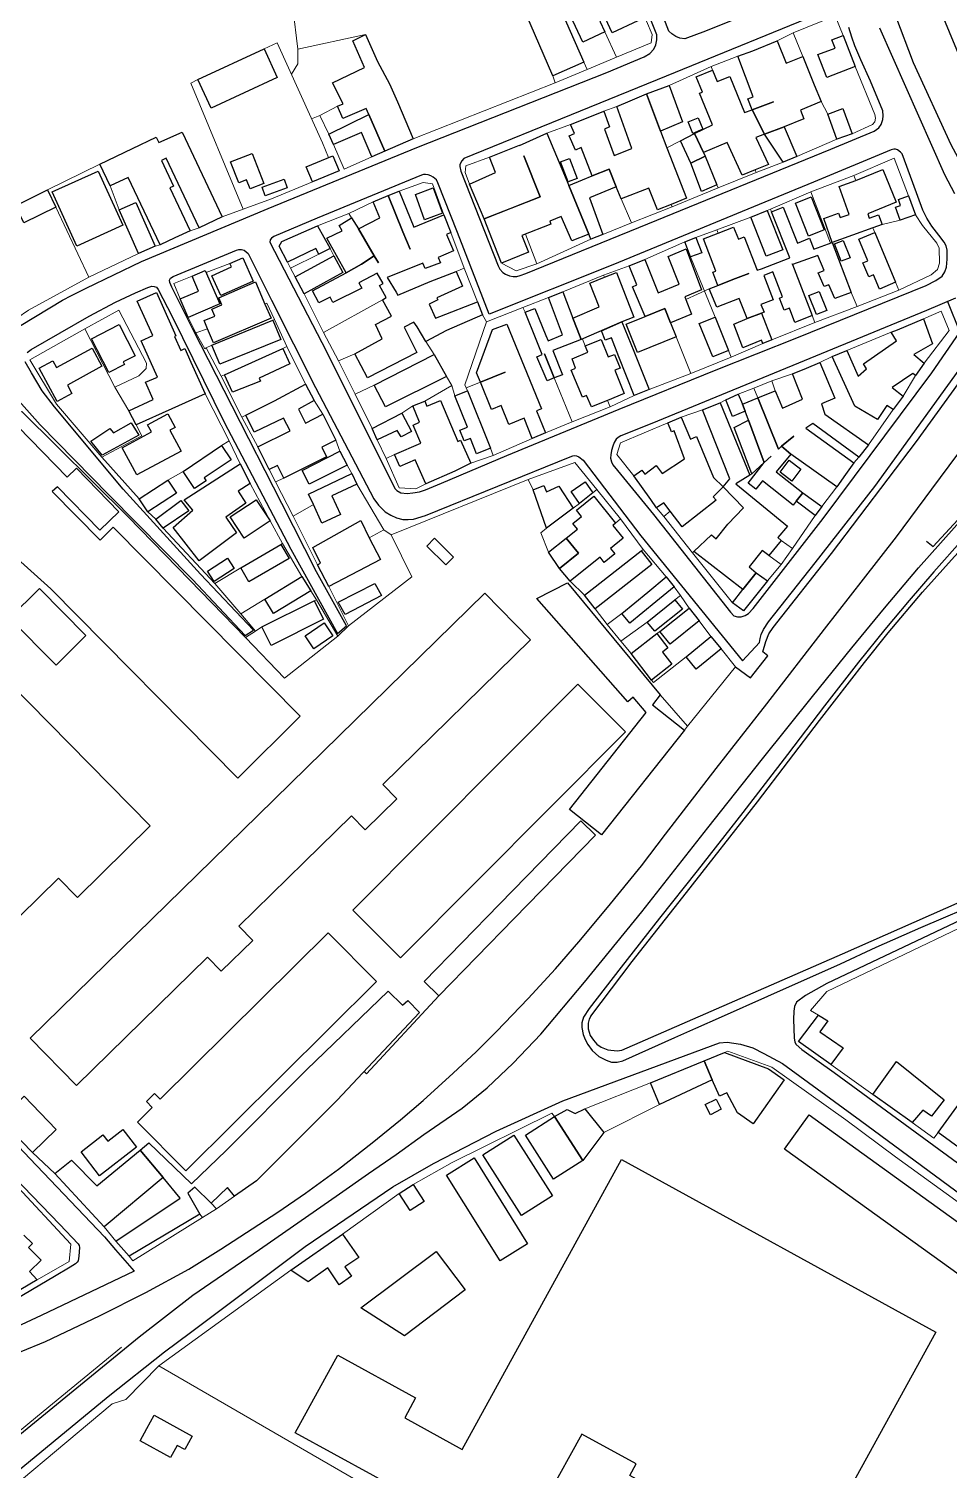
# Model space of a CAD drawing. Header units: metres. Extents: x -1319 to 2200, y -1209 to 1268.
# Drawn here: x 777.9 to 1026.6, y -522.8 to -133.4 of the extents above; entities that cross this region are included whole.
import ezdxf

# ---------------------------------------------------------------- set-up
doc = ezdxf.new("R2010")
doc.units = ezdxf.units.M
for name, color, linetype, lineweight, true_color in [('CALE_FERATA', 7, 'Continuous', 25, 0xa7b2b0), ('CLADIRI_CONTUR', 7, 'Continuous', 25, 0x4b5962), ('PARCELE_CONTUR', 7, 'Continuous', 13, 0xb58c63), ('PAVAJ', 7, 'Continuous', 25, 0xd1d6d2), ('STRAZI', 7, 'Continuous', 25, 0xc4cccb)]:
    doc.layers.add(name, color=color, linetype=linetype, lineweight=lineweight, true_color=true_color)

msp = doc.modelspace()

# ---------------------------------------------------------------- linework, layer by layer
at = {"layer": 'CALE_FERATA'}
msp.add_lwpolyline([(769.2, -493.5), (782.42, -488.04), (797.04, -481.12), (809.49, -474.85), (821.17, -468.52), (829.75, -463.09), (845.17, -453.17), (852.71, -448), (861.54, -441.52), (870.66, -434.38), (878.31, -428.15), (884.47, -422.95), (892.53, -415.62), (898.75, -409.84), (904.28, -404.31), (912.86, -395.37), (920.18, -387.35), (926.55, -380.06), (934.25, -370.79), (943.44, -359.55), (949.96, -351.01), (963.66, -333.25), (977.32, -315.81), (992.93, -295.63), (1003.4, -282.08), (1012.37, -270.65), (1021.86, -257.79), (1028.97, -248.34)], dxfattribs=at)
at = {"layer": 'CLADIRI_CONTUR'}
for points in [[(932.15, -131.36), (933.51, -134.26), (927.63, -137.01), (918.24, -116.92), (924.11, -114.17), (926.98, -120.24), (931.08, -118.33), (931.68, -119.61), (936.36, -117.43), (938.45, -121.92), (939.65, -121.36), (941.97, -126.33), (940.45, -127.04), (942.43, -131.29), (935.57, -134.49), (933.76, -130.61), (932.15, -131.36)], [(919.54, -146.08), (912.17, -129.24), (920.52, -125.59), (927.89, -142.43), (919.54, -146.08)], [(875.35, -148.24), (877.48, -153.18), (881.78, -163.14), (874.06, -166.48), (869.76, -156.52), (869.07, -154.92), (862.79, -157.64), (861.34, -154.28), (862.83, -153.66), (859.98, -147.97), (868.63, -143.86), (865.44, -136.7), (868.92, -134.91), (872.16, -142.2), (875.35, -148.24)], [(993.52, -146.57), (991.14, -140.38), (995.76, -138.6), (994.92, -136.4), (997.95, -135.24), (1001.17, -143.63), (993.52, -146.57)], [(845.04, -146.53), (827.17, -154.82), (823.59, -147.11), (841.46, -138.82), (845.04, -146.53)], [(973.37, -155.33), (979.12, -153.13), (973.37, -155.33), (972.2, -152.36), (973.59, -151.78), (969.51, -140.84), (973.55, -139.32), (980.15, -136.7), (982.53, -142.71), (987, -140.88), (990.07, -148.53), (991.97, -153.05), (986.38, -155.4), (987.34, -157.69), (981.98, -159.94), (976.7, -161.9), (973.37, -155.33)], [(963.94, -147.64), (967.36, -146.32), (971.3, -155.99), (973.37, -155.33), (976.7, -161.9), (974.39, -162.75), (977.73, -170.04), (974.14, -171.5), (970.62, -172.96), (966.56, -164.09), (960.17, -166.82), (957.77, -161.68), (962.63, -159.38), (959.13, -150.84), (959.96, -150.5), (958.26, -146.37), (962.66, -144.56), (963.94, -147.64)], [(951.46, -180.85), (947.76, -182.32), (945.45, -176.49), (937.96, -179.34), (936.59, -176.13), (934.75, -171.36), (934.75, -171.36), (930.16, -173.15), (927.14, -165.51), (925.63, -166.21), (923.95, -162.34), (925.32, -161.74), (924.3, -159.23), (929.46, -157.23), (933.31, -155.66), (934.85, -159.87), (933.44, -160.49), (936.06, -167.65), (940.86, -165.76), (936.83, -154.4), (940.38, -152.87), (944.81, -151.02), (948.59, -161.03), (950.29, -165.55), (955.61, -179.17), (951.46, -180.85)], [(954.52, -158.57), (948.59, -161.03), (944.81, -151.02), (950.91, -148.71), (954.52, -158.57)], [(997.88, -154.97), (1000.34, -161.75), (996.26, -163.22), (993.81, -156.45), (997.88, -154.97)], [(867.8, -161.43), (860.24, -164.7), (858.95, -161.92), (869.76, -156.52), (874.06, -166.48), (870.62, -167.96), (867.8, -161.43)], [(957.31, -161.67), (956.03, -158.55), (958.72, -157.44), (960, -160.56), (957.31, -161.67)], [(830.19, -184.22), (823.94, -187.18), (815.03, -168.39), (813.76, -168.99), (817.04, -175.91), (816.03, -176.39), (821.51, -187.96), (817.35, -189.93), (813.38, -191.81), (804.75, -173.59), (799.89, -175.88), (797.08, -169.94), (805.89, -165.76), (812.34, -162.71), (813.03, -164.12), (819.33, -161.31), (830.19, -184.22)], [(904.01, -172.22), (902.38, -168.13), (910.48, -164.88), (910.53, -164.98), (917.87, -161.61), (923.78, -175.74), (929.21, -188.93), (924.66, -190.72), (921.77, -184.15), (918.68, -185.39), (918.68, -185.39), (918.99, -186.18), (911.15, -189.27), (912.94, -193.8), (905.61, -196.7), (903.82, -192.17), (900.9, -184.77), (896.94, -175.4), (904.01, -172.22)], [(960.17, -166.82), (960.66, -167.83), (956.76, -169.68), (954.01, -163.71), (957.77, -161.68), (960.17, -166.82)], [(976.7, -161.9), (981.98, -159.94), (985.38, -167.95), (981.76, -169.41), (976.7, -161.9)], [(837.67, -176.66), (836.72, -174.25), (834.68, -175.05), (832.43, -169.37), (838.22, -167.08), (841.42, -175.17), (837.67, -176.66)], [(860.05, -167.74), (861.74, -171.81), (854.56, -174.79), (852.87, -170.71), (860.05, -167.74)], [(908.23, -181.88), (916.06, -178.78), (911.65, -167.77), (916.06, -178.78), (907.86, -182.02), (900.9, -184.77), (908.23, -181.88)], [(923.6, -174.8), (921.53, -169.39), (924.01, -168.45), (926.08, -173.85), (923.6, -174.8)], [(956.76, -169.68), (960.66, -167.83), (963.79, -175.54), (959.65, -177.33), (956.76, -169.68)], [(790.92, -192.15), (784.23, -177.49), (796.62, -171.83), (803.32, -186.48), (790.92, -192.15)], [(847.72, -176.36), (841.78, -178.5), (840.95, -176.2), (846.89, -174.06), (847.72, -176.36)], [(934.75, -171.36), (936.59, -176.13), (929.37, -179.07), (933.05, -188.95), (929.8, -190.24), (929.21, -188.93), (923.78, -175.74), (927.53, -174.19), (930.16, -173.15), (934.75, -171.36)], [(985.57, -191.3), (988.82, -190.01), (989.99, -192.98), (995.01, -191.12), (992.7, -184.66), (996.68, -183.24), (997.1, -184.43), (999.57, -183.54), (996.87, -175.99), (1001.37, -174.38), (1008.63, -171.46), (1012.25, -180.29), (1004.57, -183.38), (1005.01, -184.6), (1007.46, -183.64), (1008.46, -186.3), (1005.96, -187.21), (995.01, -191.12), (1000.1, -204.63), (995.71, -206.28), (994.1, -202.54), (992.83, -203.06), (991.22, -199.36), (992.8, -198.75), (991.09, -194.67), (984.28, -197.09), (984.2, -196.89), (984.28, -197.09), (989.59, -210.86), (984.89, -212.73), (983.4, -208.86), (981.99, -209.43), (980.73, -206.15), (981.59, -205.84), (978.95, -199.09), (976.51, -200.03), (979.02, -206.66), (975.69, -207.88), (976.57, -209.95), (975.86, -210.24), (971.96, -211.71), (969.83, -206.29), (963.77, -208.6), (961.75, -203.69), (964.05, -202.75), (968.88, -200.9), (972.49, -199.54), (972.49, -199.54), (968.88, -200.9), (964.05, -202.75), (962.69, -199.2), (963.53, -198.88), (960.2, -190.19), (964.19, -188.66), (968.3, -186.96), (969.67, -190.25), (971.17, -189.62), (974.75, -198.63), (975.84, -198.24), (983.51, -195.26), (983.51, -195.26), (978.6, -182.88), (981.74, -181.64), (985.57, -191.3)], [(785.2, -181.57), (776.57, -185.85), (774.28, -181.23), (782.91, -176.95), (785.2, -181.57)], [(884.38, -196.72), (874.77, -200.64), (877.15, -204.55), (877.65, -205.36), (886.32, -201.64), (893.4, -198.97), (895.09, -202.96), (888.19, -206.08), (888.43, -206.64), (886.08, -207.85), (887.77, -211.6), (888.97, -211.14), (899.16, -207.2), (900.48, -210.67), (890.73, -214.95), (885.16, -217.92), (882.86, -213.96), (881.98, -212.66), (879.36, -214.02), (882.79, -220.83), (869.38, -227.72), (865.98, -221.2), (873.37, -217.13), (871.54, -213.28), (875.9, -211.09), (873.45, -206.62), (874.47, -206.05), (872.64, -202.74), (873.62, -202.2), (872, -199.45), (867.11, -202.01), (867.92, -203.51), (860.04, -207.32), (859.35, -205.93), (856.27, -207.47), (854.58, -204.17), (863.63, -199.36), (867.77, -196.98), (871.25, -194.72), (872.35, -196.61), (871.25, -194.72), (867, -187.45), (872.72, -184.49), (870.99, -180.2), (874.99, -178.48), (877.95, -177.26), (881.94, -187.01), (890.01, -183.7), (891.95, -188.45), (890.77, -188.97), (892.68, -193.44), (888.5, -195.16), (889.16, -196.63), (884.99, -198.18), (884.38, -196.72)], [(878.98, -188.22), (880.92, -192.96), (878.98, -188.22), (874.99, -178.48), (878.98, -188.22)], [(887.17, -176.39), (889.67, -183.24), (884.85, -185), (882.35, -178.15), (887.17, -176.39)], [(992.82, -187.76), (988.56, -189.44), (985.05, -180.5), (989.31, -178.83), (992.82, -187.76)], [(1012.12, -181.62), (1013.44, -181.17), (1012.87, -179.5), (1015.62, -178.53), (1017.49, -183.69), (1013.3, -185.1), (1012.12, -181.62)], [(812.01, -192.12), (807.5, -194.09), (802.34, -182.29), (806.85, -180.32), (812.01, -192.12)], [(977.15, -194.86), (972.99, -184.28), (977.44, -182.53), (981.6, -193.1), (977.15, -194.86)], [(855.43, -192.76), (847.81, -196.5), (845.59, -192.14), (846.27, -190.9), (855.87, -186.65), (859.31, -192.76), (856.27, -194.3), (855.43, -192.76)], [(871.25, -194.72), (867.77, -196.98), (867.77, -196.98), (863.63, -199.36), (858.43, -189.98), (862.55, -187.97), (861.73, -186.54), (865.1, -184.49), (867, -187.45), (871.25, -194.72)], [(956.73, -195.05), (955.15, -190.95), (958.15, -189.8), (959.73, -193.9), (956.73, -195.05)], [(999.79, -195.26), (997.43, -196.19), (995.6, -191.55), (997.96, -190.62), (999.79, -195.26)], [(1007.72, -203.71), (1006.11, -199.85), (1004.84, -200.38), (1003.27, -196.63), (1004.63, -196.06), (1002.21, -190.26), (1006.48, -188.48), (1012.08, -201.88), (1007.72, -203.71)], [(942.18, -202.6), (940.11, -197.45), (944.32, -195.77), (947.97, -204.79), (947.97, -204.79), (953.64, -202.37), (953.64, -202.37), (950.68, -194.89), (955.5, -192.89), (959.67, -203.95), (955.13, -205.86), (955.44, -206.59), (956.93, -210.51), (951.29, -212.81), (949.76, -209.01), (949.76, -209.01), (944.47, -211.17), (941.02, -203.08), (942.18, -202.6)], [(832.26, -196.85), (835.77, -195.29), (838.57, -201.59), (835.06, -203.15), (829.78, -205.49), (827.39, -200.11), (832.66, -197.76), (832.26, -196.85)], [(860.28, -194.72), (862.77, -199.27), (852.33, -204.98), (849.84, -200.44), (860.28, -194.72)], [(821, -211.39), (818.83, -206.4), (823.74, -204.26), (822, -200.24), (825.59, -198.68), (829.51, -207.69), (821, -211.39)], [(826.22, -214.5), (825.25, -212.26), (828.13, -211.01), (827.32, -209.14), (830.06, -207.95), (829.25, -206.07), (839.12, -201.81), (841.71, -207.8), (843.35, -211.59), (827.85, -218.29), (826.22, -214.5)], [(941.36, -211.32), (938.13, -212.57), (927.19, -217.39), (926.06, -214.56), (924.92, -211.59), (932.04, -208.51), (929.49, -202.17), (933.45, -200.52), (936.67, -199.27), (941.36, -211.32)], [(812.38, -204.7), (816.56, -213.96), (817.64, -216.36), (817.26, -216.53), (818.96, -220.3), (820.03, -219.82), (821.68, -223.47), (825.54, -232.04), (816.52, -236.11), (806.88, -240.4), (804.97, -236.66), (811.55, -233.56), (809.41, -228.88), (812.65, -227.53), (808.23, -217.72), (811.38, -216.3), (807.21, -207.03), (812.38, -204.7)], [(917.62, -216.29), (917.62, -216.29), (918.19, -217.73), (922.15, -216.05), (918.31, -205.98), (922.21, -204.49), (924.92, -211.59), (926.06, -214.56), (927.19, -217.39), (919.54, -220.35), (922.14, -226.87), (919.9, -227.75), (917.96, -228.55), (915.14, -222.04), (916.62, -221.43), (914.99, -217.35), (912.02, -210.01), (914.65, -208.94), (917.62, -216.29)], [(991.47, -204.35), (993.56, -209.5), (990.78, -210.62), (988.69, -205.47), (991.47, -204.35)], [(949.76, -209.01), (951.29, -212.81), (952.82, -216.62), (942.35, -220.83), (939.29, -213.22), (944.47, -211.17), (949.76, -209.01)], [(968.39, -213.17), (971.96, -211.71), (975.86, -210.24), (978.71, -217.41), (976.28, -218.39), (975.9, -217.55), (970.85, -219.58), (968.39, -213.17)], [(806.64, -221.75), (803.39, -223.43), (803.76, -224.14), (799.57, -226.3), (794.84, -217.17), (802.28, -213.32), (806.64, -221.75)], [(845.96, -217.32), (829.48, -224.06), (827.35, -218.86), (843.83, -212.12), (845.96, -217.32)], [(903.17, -214.67), (907.05, -213.18), (916.41, -236.08), (915.09, -236.63), (917.51, -242.56), (913.92, -244.1), (911.71, -238.61), (907.58, -240.31), (905.49, -235.23), (902.94, -236.28), (899.91, -228.92), (898.85, -226.32), (903.17, -214.67)], [(938.13, -212.57), (941.35, -220.51), (941.35, -220.51), (945.51, -230.82), (941.43, -232.49), (937.35, -222.01), (935.33, -216.92), (933.68, -217.54), (932.66, -214.98), (938.13, -212.57)], [(959.07, -213.03), (963.36, -211.31), (966.98, -220.34), (962.69, -222.06), (959.07, -213.03)], [(1001.11, -235.35), (995.01, -221.93), (998.97, -220.35), (1001.97, -227.22), (1004.28, -225.28), (1003.42, -223.89), (1012.32, -217.74), (1010.93, -215.39), (1012.58, -214.77), (1019.66, -211.75), (1022.12, -218.49), (1017.04, -221.4), (1019.83, -223.78), (1017.48, -227.04), (1016.74, -226.55), (1011.2, -230.32), (1014.15, -232.64), (1011.48, -236.31), (1009.77, -235.23), (1007.21, -239), (1001.11, -235.35)], [(934.47, -222.07), (936.16, -221.38), (937.67, -225.09), (936.22, -225.68), (938.79, -231.97), (934.25, -233.82), (929.93, -235.56), (928.63, -232.45), (927.52, -232.89), (924.48, -225.6), (925.66, -225.1), (924.68, -222.6), (928.93, -220.77), (928.24, -219.1), (932.54, -217.35), (934.47, -222.07)], [(795.01, -219.67), (797.67, -224.54), (788.33, -229.65), (789.56, -231.91), (785.58, -234.09), (780.67, -225.12), (784.38, -223.08), (785.4, -224.94), (795.01, -219.67)], [(848.47, -223.93), (840.12, -227.82), (840.48, -228.64), (832.94, -231.55), (830.78, -226.9), (846.53, -219.76), (848.47, -223.93)], [(874.25, -235.55), (871.18, -229.73), (887.4, -221.42), (890.77, -227.35), (874.25, -235.55)], [(917.22, -221.23), (917.22, -221.23), (919.9, -227.75), (917.22, -221.23)], [(998.56, -253.81), (996.21, -257.15), (983.8, -248.32), (981.3, -246.2), (984.64, -243.48), (981.3, -246.2), (980.43, -247.01), (974.87, -233.13), (979.59, -231.19), (981.57, -235.91), (986.92, -233.46), (984.24, -226.61), (988.05, -225.07), (991.63, -223.56), (995.69, -233.2), (992.12, -234.7), (992.12, -234.7), (993.02, -237.49), (1004.75, -245.79), (1002.15, -249.13), (989.73, -240.04), (987.86, -241.32), (1000.79, -250.7), (998.56, -253.81)], [(838.83, -242.38), (836.56, -237.78), (844.33, -233.95), (852.68, -229.43), (855.04, -233.86), (850.74, -236.17), (852.7, -239.92), (857.33, -237.56), (860.84, -244.52), (857.04, -246.44), (858.35, -249.08), (853.3, -251.59), (846.8, -254.81), (845.11, -251.4), (842.88, -252.5), (839.81, -246.32), (848.54, -241.99), (846.75, -238.59), (838.83, -242.38)], [(906.58, -226.17), (906.58, -226.17), (899.91, -228.92), (906.58, -226.17)], [(897.21, -244.07), (895.53, -244.74), (894.38, -241.86), (896.46, -241.03), (893.05, -232.53), (896.4, -231.19), (902.62, -246.72), (898.87, -248.22), (897.21, -244.07)], [(971.46, -236.74), (968.05, -238.18), (966.26, -233.62), (969.56, -232.16), (970.78, -234.83), (971.46, -236.74)], [(976.62, -250.59), (978.46, -248.86), (976.62, -250.59), (972.38, -239.17), (971.46, -236.74), (970.78, -234.83), (974.87, -233.13), (980.43, -247.01), (980.43, -247.01), (981.3, -246.2), (983.8, -248.32), (979.82, -253.14), (979.82, -253.14), (987.06, -258.76), (985.28, -261.05), (984.45, -262.08), (976.11, -255.56), (974.37, -257.78), (972.28, -256.14), (976.62, -250.59)], [(809.99, -240.4), (815.43, -237.45), (817.41, -241.11), (815.99, -241.88), (819.03, -247.49), (807.1, -253.95), (803.12, -246.62), (811.03, -242.33), (809.99, -240.4)], [(881.29, -242.21), (878.5, -243.64), (877.4, -241.96), (872.02, -244.48), (870.66, -241.41), (878.69, -237.23), (881.29, -242.21)], [(885.48, -235.33), (889.18, -233.82), (893.85, -244.94), (894.56, -244.57), (897.3, -250.8), (892.98, -252.89), (885.2, -256.34), (882.34, -249.9), (878.14, -251.7), (876.74, -248.44), (883.83, -245.4), (881.76, -240.49), (883.45, -239.7), (881.65, -235.27), (884.89, -234.01), (885.48, -235.33)], [(957.57, -274.63), (962.33, -270.12), (963.63, -271.24), (966.8, -267.25), (971.01, -262.82), (965.48, -257.17), (967.31, -254.98), (959.96, -236.37), (964.68, -234.43), (972.71, -253.99), (968.97, -256.33), (982.92, -267.76), (980.27, -270.84), (981.19, -271.64), (977.83, -275.75), (976.05, -274.35), (972.5, -278.77), (974.43, -280.38), (970.87, -284.88), (957.57, -274.63)], [(851.24, -319.15), (834.38, -335.84), (783.85, -284.76), (775.77, -277.46), (767.23, -285.72), (762.32, -280.64), (757.39, -285.41), (726.07, -315.74), (712.37, -301.59), (743.69, -271.26), (775.01, -240.93), (788.23, -254.58), (790.76, -252.13), (802.22, -263.91), (797.09, -268.9), (785.62, -257.12), (784.25, -258.44), (797.16, -271.59), (800.71, -268.08), (851.24, -319.15)], [(800.79, -242.53), (805.54, -239.88), (807.59, -243.21), (797.77, -248.56), (794.66, -244.82), (799.82, -241.37), (800.79, -242.53)], [(951.21, -263.76), (949.48, -261.52), (947.54, -262.81), (946, -260.61), (941.4, -254.16), (943.52, -252.7), (944.33, -253.76), (947.41, -251.38), (949.04, -253.58), (955.09, -249.62), (952.27, -242.04), (951.57, -242.33), (950.55, -239.88), (954.17, -238.34), (956.7, -244.24), (958.31, -243.58), (962.93, -254.67), (965.48, -257.17), (962.78, -259.84), (963.62, -260.79), (954.47, -267.97), (951.21, -263.76)], [(968.48, -241.11), (972.38, -239.17), (976.62, -250.59), (973.24, -253.64), (968.48, -241.11)], [(832.56, -249.85), (825.31, -254.72), (825.84, -255.5), (822.68, -257.62), (819.59, -253.02), (829.99, -246.02), (832.56, -249.85)], [(853.66, -256.47), (851.75, -252.71), (861.96, -247.5), (863.88, -251.27), (853.66, -256.47)], [(822.24, -263.44), (819.88, -260.71), (834.97, -250.97), (837.75, -256.24), (834.46, -258.33), (836.51, -261.55), (831.16, -265.36), (834.02, -269.61), (823.94, -277.12), (816.95, -268.14), (822.24, -263.44)], [(986.52, -252.37), (984.03, -255.59), (980.9, -253.17), (983.39, -249.95), (986.52, -252.37)], [(815.49, -255.37), (817.79, -258.91), (810.06, -263.93), (807.76, -260.39), (815.49, -255.37)], [(859.82, -259.57), (859.82, -259.57), (862.11, -264.63), (857.11, -266.95), (854.83, -261.95), (853.49, -259.13), (865.18, -253.6), (866.51, -256.42), (859.82, -259.57)], [(917.74, -268.34), (914.15, -257.97), (917.04, -256.8), (917.81, -258.52), (921.15, -256.98), (924.99, -262.92), (917.74, -268.34)], [(928.22, -255.77), (930.33, -258.8), (926.66, -261.63), (924.44, -258.45), (928.22, -255.77)], [(819, -260.82), (821.16, -263.6), (814.24, -268.36), (812.26, -265.91), (819, -260.82)], [(843.16, -266.36), (836.12, -271.01), (832.35, -265.31), (839.38, -260.65), (843.16, -266.36)], [(926.13, -268.59), (924.87, -267.04), (927.22, -265.14), (925.86, -263.45), (930.55, -259.67), (936.46, -266.99), (935.74, -267.57), (938.54, -271.03), (935.1, -273.82), (936.26, -275.26), (933.4, -277.57), (932.25, -276.15), (929.22, -278.6), (924.15, -282.69), (921.33, -279.21), (926.4, -275.11), (923.11, -271.03), (926.13, -268.59)], [(992.18, -262.51), (990.41, -264.91), (985.28, -261.05), (987.06, -258.76), (992.18, -262.51)], [(872.93, -276.82), (858.94, -284.12), (855.87, -278.23), (856.74, -277.75), (854.63, -273.52), (867.6, -266.28), (869.85, -270.93), (869.85, -270.93), (872.93, -276.82)], [(890.6, -278.27), (885.43, -273.18), (887.53, -271.06), (892.69, -276.15), (890.6, -278.27)], [(918.31, -274.78), (923.11, -271.03), (926.4, -275.11), (921.33, -279.21), (918.31, -274.78)], [(833.35, -279.21), (828, -282.71), (826.2, -279.97), (831.55, -276.47), (833.35, -279.21)], [(848.21, -276.54), (837.38, -282.86), (835.15, -279.04), (845.98, -272.72), (848.21, -276.54)], [(946.28, -278.12), (930.9, -290.1), (928.02, -286.39), (943.4, -274.42), (946.28, -278.12)], [(970.87, -284.88), (974.43, -280.38), (977.5, -282.55), (970.98, -290.67), (968.05, -288.49), (970.87, -284.88)], [(844.06, -291.38), (841.69, -287.5), (851.72, -281.37), (854.09, -285.25), (844.06, -291.38)], [(863.35, -291.66), (861.52, -288.36), (871.37, -283.24), (873.24, -286.5), (863.35, -291.66)], [(941.21, -313.98), (939.75, -315.25), (915.15, -287.32), (923.44, -283.11), (948.51, -313.34), (946.4, -316.04), (955.07, -322.91), (932.66, -351.2), (923.99, -344.33), (944.72, -318.17), (941.21, -313.98)], [(938.16, -291.42), (945.19, -285.59), (950.1, -281.52), (952.27, -284.14), (947.36, -288.2), (940.32, -294.03), (938.16, -291.42)], [(785.27, -305.31), (772.71, -292.61), (780.79, -284.62), (793.35, -297.32), (785.27, -305.31)], [(913.47, -298.51), (873.56, -337.55), (877.36, -341.43), (868.79, -349.81), (865.11, -346.05), (852.3, -358.58), (834.64, -375.86), (838.42, -379.71), (829.89, -388.06), (826.18, -384.28), (790.77, -418.93), (778.28, -406.16), (839.88, -345.89), (901.16, -285.93), (913.47, -298.51)], [(857.51, -292.93), (843.37, -300.04), (840.86, -295.03), (855, -287.92), (857.51, -292.93)], [(954.5, -290.19), (947.03, -296.2), (945.01, -293.68), (952.48, -287.68), (954.5, -290.19)], [(956.3, -289.91), (959.07, -293.36), (951.22, -299.66), (948.45, -296.21), (956.3, -289.91)], [(810.72, -348.79), (791.06, -368.15), (785.9, -362.91), (775.5, -373.15), (768.1, -365.64), (772.81, -361), (730.75, -318.31), (756.1, -293.34), (810.72, -348.79)], [(854.89, -300.89), (852.54, -297.41), (857.71, -293.89), (860.07, -297.45), (854.89, -300.89)], [(950.6, -300.69), (949.11, -301.85), (951.65, -305.1), (946.18, -309.36), (940.62, -302.22), (947.57, -296.8), (950.6, -300.69)], [(958.26, -306.46), (955.49, -303.1), (962.19, -297.57), (964.97, -300.93), (958.26, -306.46)], [(926.23, -310.48), (939.15, -323.34), (878.36, -384.41), (865.44, -371.56), (926.23, -310.48)], [(905.08, -369.92), (927.05, -347.39), (931.03, -351.27), (909.06, -373.8), (888.69, -394.7), (884.71, -390.82), (905.08, -369.92)], [(811.9, -421.09), (813.43, -422.62), (858.76, -377.64), (871.82, -390.79), (820.29, -441.94), (807.23, -428.79), (811.2, -424.88), (809.7, -423.27), (811.9, -421.09)], [(801.44, -460.94), (818.81, -449.35), (814.17, -443.79), (808.03, -436.35), (810.31, -434.38), (821.83, -445.49), (831.21, -436.49), (852.98, -414.72), (875.04, -393.45), (878.91, -397.24), (880.35, -395.98), (883.43, -399.2), (861.18, -422.91), (839.41, -444.69), (833.48, -448.81), (831.59, -446.44), (827.18, -450.66), (822.76, -446.35), (820.87, -448), (824.14, -453.69), (804.99, -465.06), (801.44, -460.94)], [(991.67, -404.43), (997.95, -408.69), (994.58, -413.23), (985.85, -406.98), (991.32, -399.87), (993.76, -401.48), (991.67, -404.43)], [(1109.39, -459.16), (1095.47, -478.62), (1084.9, -470.89), (1074.6, -463.27), (1071.98, -466.87), (1023.61, -431.61), (1034.01, -417.35), (1029.59, -414.2), (1034.04, -408.42), (1047.81, -418.61), (1043.59, -424.29), (1057.07, -434.17), (1060.02, -430.12), (1073.33, -439.83), (1074.4, -438.37), (1078.31, -441.22), (1074.48, -446.47), (1082.55, -452.36), (1085.1, -448.92), (1085.1, -448.92), (1092.12, -439.83), (1101.93, -447.52), (1098.72, -451.81), (1109.39, -459.16)], [(960.37, -412.27), (962.52, -417.42), (948.28, -424.04), (945.84, -418.22), (960.37, -412.27)], [(977.77, -414.42), (982, -417.4), (973.61, -429.3), (969.38, -426.32), (966.54, -420.9), (964.56, -421.81), (962.52, -417.42), (960.37, -412.27), (965.91, -410.01), (977.77, -414.42)], [(1019.43, -425.53), (1016.62, -428.91), (1005.99, -421.36), (1012.35, -412.39), (1025.22, -422.77), (1021.79, -427.16), (1019.43, -425.53)], [(778.88, -437.01), (770.16, -428.01), (776.62, -421.75), (785.34, -430.76), (778.88, -437.01)], [(963.62, -422.56), (965.02, -425.34), (962.09, -426.81), (960.7, -424.04), (963.62, -422.56)], [(919.69, -444.23), (912.11, -432.35), (919.98, -427.32), (927.57, -439.2), (919.69, -444.23)], [(925.51, -426.51), (928.11, -425.25), (933.26, -431.57), (927.57, -439.2), (919.98, -427.32), (923.34, -425.41), (925.51, -426.51)], [(988.78, -426.87), (1035.91, -460.86), (1029.26, -470.08), (982.13, -436.09), (988.78, -426.87)], [(797.93, -432.25), (799.24, -433.94), (803.28, -430.8), (806.99, -435.59), (797.04, -443.31), (792.02, -436.84), (797.93, -432.25)], [(911.03, -454.04), (900.61, -437.6), (908.94, -432.32), (919.37, -448.75), (911.03, -454.04)], [(798.23, -457.05), (784.96, -442.65), (789.46, -439.1), (796.26, -445.99), (808.03, -436.35), (814.17, -443.79), (798.23, -457.05)], [(872.52, -529.04), (874.17, -526.05), (870.91, -524.26), (849.89, -512.71), (861.41, -491.76), (882.42, -503.3), (879.48, -508.67), (895.02, -517.21), (938.07, -438.88), (1022.95, -485.53), (989.04, -547.22), (973.65, -538.76), (972.04, -541.7), (940.26, -524.24), (941.97, -521.12), (927.33, -513.07), (918.08, -529.89), (991.57, -570.28), (981.36, -588.86), (872.52, -529.04)], [(912.67, -461.68), (905.24, -466.32), (890.77, -443.1), (898.2, -438.47), (912.67, -461.68)], [(880.96, -452.72), (877.99, -448.13), (881.73, -445.7), (884.71, -450.28), (880.96, -452.72)], [(867.08, -465.36), (863.33, -467.91), (865.1, -470.43), (861.72, -472.74), (858.73, -468.13), (853.36, -471.96), (848.69, -468.77), (862.66, -459.06), (867.08, -465.36)], [(895.81, -474.14), (879.4, -486.53), (867.66, -478.97), (887.93, -463.8), (895.81, -474.14)], [(822.08, -513.66), (820.06, -517.29), (817.99, -516.14), (816.15, -519.44), (807.95, -514.89), (809.78, -511.58), (811.8, -507.95), (822.08, -513.66)]]:
    msp.add_lwpolyline(points, close=True, dxfattribs=at)
msp.add_lwpolyline([(776.54, -459.31), (778.91, -461.6), (777.82, -462.66), (781.25, -466.08), (778.11, -469.15), (780.17, -471.4), (775.78, -474.03)], dxfattribs=at)
at = {"layer": 'PARCELE_CONTUR'}
for points in [[(850.59, -138.87), (849.25, -127.78), (853.87, -121.73), (855.05, -116.18), (846.81, -89.46), (872.44, -77.78), (880.17, -94.67), (882.19, -93.83), (888.15, -108.2), (900.42, -103.5), (912.17, -129.24)], [(925.93, -118.03), (937.14, -113.24), (946.3, -134.92), (946.09, -137.19), (936.68, -141.06)], [(987, -140.88), (984.45, -134.48), (995.76, -129.94), (997.95, -135.24)], [(868.92, -134.91), (850.59, -138.87), (850.59, -142.91), (848.88, -145.7)], [(933.51, -134.26), (936.68, -141.06), (928.8, -144.42)], [(980.15, -136.7), (984.45, -134.48)], [(841.46, -138.82), (845.05, -137.21), (857.23, -164.23), (858.91, -168.21)], [(920.17, -147.99), (928.8, -144.42), (927.89, -142.43)], [(950.91, -148.71), (962.27, -143.56)], [(962.66, -144.56), (962.27, -143.56), (969.51, -140.84)], [(1001.17, -143.63), (1006.53, -156.53), (1006.72, -157.56), (1006.46, -158.55), (1005.84, -159.28), (1000.34, -161.75)], [(823.59, -147.11), (821.69, -148.09), (835.85, -182.15), (843.49, -179.35), (854.56, -174.79)], [(881.78, -163.14), (920.17, -147.99), (919.54, -146.08)], [(861.34, -154.28), (856.52, -156.79), (858.95, -161.92)], [(933.31, -155.66), (936.83, -154.4)], [(991.97, -153.05), (993.81, -156.45)], [(856.52, -156.79), (854.31, -157.76)], [(917.87, -161.61), (924.3, -159.23)], [(985.38, -167.95), (996.26, -163.22)], [(860.24, -164.7), (863.11, -171.29), (870.62, -167.96)], [(950.29, -165.55), (954.01, -163.71)], [(782.91, -176.95), (797.08, -169.94)], [(896.94, -175.4), (895.81, -172.23), (895.95, -170.45), (902.38, -168.13)], [(974.48, -172.27), (981.76, -169.41)], [(1015.62, -178.53), (1011.73, -168.4), (1000.81, -173.07)], [(877.95, -177.26), (884.45, -174.92), (886.97, -175.32), (890.01, -183.7)], [(974.14, -171.5), (974.48, -172.27), (964.15, -176.42)], [(989.24, -177.5), (1000.81, -173.07), (1001.37, -174.38)], [(799.89, -175.88), (802.34, -182.29)], [(963.79, -175.54), (964.15, -176.42), (951.74, -181.51)], [(994.54, -191.3), (989.24, -177.5), (978.31, -182.15)], [(785.2, -181.57), (794.15, -200.55), (807.5, -194.09)], [(830.19, -184.22), (835.85, -182.15)], [(864.38, -183.29), (870.99, -180.2)], [(937.96, -179.34), (940.72, -185.83), (933.05, -188.95)], [(951.46, -180.85), (951.74, -181.51), (940.72, -185.83)], [(977.44, -182.53), (978.31, -182.15), (978.6, -182.88)], [(794.15, -200.55), (777.8, -209.42), (774.69, -211.56), (763.14, -218.07), (740.21, -183.29)], [(855.87, -186.65), (864.38, -183.29), (865.1, -184.49)], [(963.8, -187.68), (972.99, -184.28)], [(1008.46, -186.3), (1013.3, -185.1)], [(1012.08, -201.88), (1013.01, -204), (1021.73, -199.9), (1023.45, -198.4), (1023.93, -196.71), (1023.85, -192.68), (1023.23, -191.33), (1019.38, -186.53), (1017.49, -183.69)], [(821.51, -187.96), (823.94, -187.18)], [(891.95, -188.45), (895.58, -198.1)], [(905.61, -196.7), (909.57, -198.84), (915.18, -196.87), (912.11, -188.89)], [(929.8, -190.24), (915.18, -196.87)], [(958.15, -189.8), (963.8, -187.68), (964.19, -188.66)], [(1005.96, -187.21), (1006.48, -188.48)], [(812.01, -192.12), (813.38, -191.81)], [(847.81, -196.5), (848.59, -198.11), (856.27, -194.3)], [(859.31, -192.76), (860.28, -194.72)], [(944.32, -195.77), (955.15, -190.95)], [(832.26, -196.85), (825.85, -199.27)], [(848.59, -198.11), (849.84, -200.44)], [(893.4, -198.97), (895.58, -198.1), (899.16, -207.2)], [(933.45, -200.52), (933.23, -199.93), (940.11, -197.45)], [(956.73, -195.05), (963.36, -211.31)], [(822, -200.24), (817.08, -202.26), (818.83, -206.4)], [(922.21, -204.49), (933.23, -199.93)], [(873.45, -206.62), (857.51, -215.42), (852.33, -204.98)], [(911.42, -208.67), (918.31, -205.98)], [(955.44, -206.59), (961.75, -203.69)], [(1000.1, -204.63), (1001.73, -208.47), (1013.01, -204)], [(793.02, -214.48), (801.18, -230.23), (807.59, -227.19), (809.61, -225.17), (809.72, -223.71), (802.25, -209.42), (793.02, -214.48)], [(841.71, -207.8), (842.19, -207.57), (844.26, -211.92)], [(896.09, -230.4), (895.71, -229.62), (901.53, -212.55), (911.42, -208.67), (912.02, -210.01)], [(990.28, -212.74), (1001.73, -208.47)], [(1019.83, -223.78), (1026.58, -214.92), (1024.42, -209.69), (1019.66, -211.75)], [(821, -211.39), (823.07, -215.53), (826.22, -214.5)], [(847.6, -219.23), (844.26, -211.92), (843.83, -212.12)], [(900.48, -210.67), (901.53, -212.55)], [(989.59, -210.86), (990.28, -212.74), (978.71, -217.41)], [(806.88, -240.4), (808.44, -243.41), (797.67, -249.16), (785.36, -234.84), (778.22, -222.83), (793.02, -214.48)], [(823.07, -215.53), (825.47, -219.87), (825.87, -219.65)], [(857.51, -215.42), (861.61, -223.11), (865.98, -221.2)], [(885.16, -217.92), (887.4, -221.42)], [(928.24, -219.1), (927.53, -217.24)], [(952.82, -216.62), (956.8, -226.58), (945.51, -230.82)], [(998.97, -220.35), (1010.93, -215.39)], [(827.35, -218.86), (825.87, -219.65), (829.9, -227.27)], [(846.53, -219.76), (847.6, -219.23), (852.68, -229.43)], [(956.8, -226.58), (967.66, -222.14), (966.98, -220.34)], [(967.66, -222.14), (976.28, -218.39)], [(991.63, -223.56), (995.01, -221.93)], [(861.61, -223.11), (866.11, -232.16), (871.18, -229.73)], [(830.78, -226.9), (829.9, -227.27), (835.46, -238.33)], [(890.77, -227.35), (892.19, -229.78), (884.89, -234.01)], [(896.4, -231.19), (896.09, -230.4), (899.91, -228.92)], [(919.9, -227.75), (924.72, -239.62), (917.51, -242.56)], [(973.81, -230.51), (978.66, -228.49), (979.59, -231.19)], [(978.66, -228.49), (984.24, -226.61)], [(1017.48, -227.04), (1014.15, -232.64)], [(801.18, -230.23), (804.97, -236.66)], [(825.54, -232.04), (832.04, -244.75), (829.99, -246.02)], [(866.11, -232.16), (870.66, -241.41)], [(892.19, -229.78), (893.05, -232.53)], [(934.97, -235.55), (941.43, -232.49)], [(964.68, -234.43), (966.26, -233.62)], [(969.56, -232.16), (973.81, -230.51), (974.87, -233.13)], [(730.69, -262.82), (744.87, -251.6), (776, -236.81), (804.79, -265.27), (821.28, -282.3), (836.41, -297.86), (839.2, -296.13)], [(855.04, -233.86), (857.33, -237.56)], [(878.69, -237.23), (881.65, -235.27)], [(934.25, -233.82), (934.97, -235.55), (924.72, -239.62)], [(954.17, -238.34), (959.96, -236.37)], [(1011.48, -236.31), (1004.75, -245.79)], [(836.56, -237.78), (835.46, -238.33), (839.81, -246.32)], [(950.55, -239.88), (937.8, -245.27), (936.78, -248.42), (941.4, -254.16)], [(832.04, -244.75), (834.97, -250.97)], [(860.84, -244.52), (861.96, -247.5)], [(872.02, -244.48), (874.48, -249.52)], [(903.4, -248.68), (913.92, -244.1)], [(797.67, -249.16), (807.76, -260.39)], [(876.74, -248.44), (874.48, -249.52), (878, -257.43), (882.5, -257.69), (885.2, -256.34)], [(902.62, -246.72), (903.4, -248.68), (897.3, -250.8)], [(1002.15, -249.13), (1000.79, -250.7)], [(819.59, -253.02), (815.49, -255.37)], [(842.88, -252.5), (844.58, -255.79)], [(863.88, -251.27), (865.18, -253.6)], [(930.33, -258.8), (931.38, -257.88), (925.48, -250.55), (912.85, -255.2)], [(837.75, -256.24), (843.16, -266.36)], [(846.8, -254.81), (844.58, -255.79), (849.34, -265.13)], [(866.51, -256.42), (873.85, -268.81)], [(875.82, -270.16), (912.85, -255.2), (914.15, -257.97)], [(973.24, -253.64), (972.71, -253.99)], [(931.38, -257.88), (937.75, -265.79), (936.46, -266.99)], [(996.21, -257.15), (992.18, -262.51)], [(810.06, -263.93), (812.26, -265.91)], [(854.83, -261.95), (849.34, -265.13), (855.87, -278.23)], [(924.99, -262.92), (926.66, -261.63)], [(947.54, -262.81), (949.47, -265.21), (951.21, -263.76)], [(835.15, -279.04), (828.18, -283.26), (814.24, -268.36)], [(843.16, -266.36), (846.43, -272.49), (845.98, -272.72)], [(917.74, -268.34), (916.25, -269.56), (918.31, -274.78)], [(937.75, -265.79), (943.88, -274.06), (943.4, -274.42)], [(949.47, -265.21), (957.22, -274.99), (957.57, -274.63)], [(990.41, -264.91), (984.29, -273.8)], [(846.43, -272.49), (851.72, -281.37)], [(869.85, -270.93), (873.85, -268.81), (875.82, -270.16), (881.36, -281.48), (864.28, -294.69), (858.94, -284.12)], [(981.19, -271.64), (984.29, -273.8), (981.21, -278.13)], [(943.88, -274.06), (950.1, -281.52)], [(957.22, -274.99), (968.05, -288.49)], [(977.83, -275.75), (981.21, -278.13), (977.5, -282.55)], [(841.69, -287.5), (835.17, -291.48), (828.18, -283.26)], [(924.15, -282.69), (928.02, -286.39)], [(952.27, -284.14), (953.98, -286.53), (952.48, -287.68)], [(855.68, -287.67), (861.39, -297.53), (847, -308.84), (836.41, -297.86)], [(854.09, -285.25), (855.68, -287.67), (855, -287.92)], [(953.98, -286.53), (956.3, -289.91)], [(835.17, -291.48), (839.2, -296.13), (840.86, -295.03)], [(930.9, -290.1), (934.14, -294.36), (938.16, -291.42)], [(861.39, -297.53), (864.28, -294.69)], [(934.14, -294.36), (937.88, -298.82), (945.01, -293.68)], [(959.07, -293.36), (962.19, -297.57)], [(937.88, -298.82), (940.62, -302.22)], [(947.57, -296.8), (948.45, -296.21)], [(946.18, -309.36), (946.7, -310.06), (955.49, -303.1)], [(964.97, -300.93), (968.86, -305.78), (955.85, -321.78)], [(948.51, -313.34), (955.85, -321.78), (955.07, -322.91)], [(1080.12, -360.27), (1072.84, -363.41), (1070.79, -359.02), (1042.07, -370.3), (1001.86, -389.57), (993.5, -393.52), (989.11, -398.65), (991.32, -399.87)], [(868.49, -415.12), (869.16, -415.72), (888.69, -394.7)], [(965.91, -410.01), (966.77, -409.64), (978.71, -413.96), (998.63, -428.17), (1012.11, -438.21), (1056.8, -470.51), (1082.58, -489.34), (1138.19, -530.8), (1137.6, -532.34), (1132.87, -531.89)], [(994.58, -413.23), (1005.99, -421.36)], [(928.11, -425.25), (945.84, -418.22)], [(933.26, -431.57), (948.28, -424.04)], [(881.73, -445.7), (892.34, -439.67), (919.22, -426.34), (919.98, -427.32)], [(1016.62, -428.91), (1022.46, -433.15), (1023.61, -431.61)], [(778.88, -437.01), (784.96, -442.65)], [(766.95, -452.19), (773.86, -445.2), (789.28, -461.8), (788.83, -466.44), (780.17, -471.4)], [(824.83, -454.56), (828.61, -452.2), (827.18, -450.66)], [(828.61, -452.2), (833.48, -448.81)], [(862.66, -459.06), (877.99, -448.13)], [(824.14, -453.69), (824.83, -454.56), (806, -466.28), (804.99, -465.06)], [(798.23, -457.05), (801.44, -460.94)], [(872.52, -529.04), (813, -494.69), (848.69, -468.77)], [(735.07, -513.6), (746.98, -531.85), (748.26, -531.85), (751.89, -531.15), (753.17, -530.57), (781.74, -507.01), (802.91, -489.65)], [(760.58, -539.96), (760.84, -538.02), (800.47, -504.95), (804.14, -503.74), (813, -494.69)]]:
    msp.add_lwpolyline(points, dxfattribs=at)
at = {"layer": 'PAVAJ'}
for points in [[(1041.33, -169.23), (1032.15, -147.57), (1017.7, -112.49), (1005.6, -82.91), (994.17, -54.8), (983.45, -28.46), (971.9, 1.79), (962.36, 25.95), (952.64, 21.65)], [(958.37, 12.18), (963.41, 14.15), (969.88, -2.24), (978.71, -24.76), (993.83, -63.75), (1002.91, -86.69), (1009.29, -101.98), (1010.22, -104.97), (1011.56, -109.97), (1011.98, -112.99), (1012.11, -117.91), (1011.81, -128.28), (1012.07, -129.88), (1016.86, -142.49), (1027.02, -164.67), (1030.76, -171.48), (1040.78, -167.93)], [(968.86, -305.78), (972.87, -308.8), (977.63, -302.86), (976.28, -301.73), (977.01, -298.94), (977.82, -296.89), (979.06, -295.14), (994.77, -275.17), (1017.78, -244.92), (1038.58, -216.2), (1047.37, -202.5), (1051.18, -196.71)], [(1026.16, -207.11), (1029.43, -215.38)], [(1020.49, -271.8), (1022.25, -273.3), (1030.01, -264.92), (1034.63, -259.57), (1039.39, -252.9), (1043.78, -247.59), (1050.74, -240.96), (1055.61, -236.53), (1059.24, -233.67), (1064.88, -230.01)], [(929.76, -400.14), (940.97, -385.38), (955.62, -366.77), (974.81, -342.31), (991.59, -320.26), (1003.75, -304.58), (1010.12, -296.59), (1019.35, -285.61), (1028, -276.01), (1038.47, -264.65), (1046.46, -256.38), (1053.35, -249.42), (1060.16, -243.34), (1062.87, -241.36), (1068, -238.79)], [(929.76, -400.14), (929.3, -400.97), (929, -402.1), (929, -403.57), (929.59, -405.44), (930.47, -406.68), (931.38, -407.71), (932.52, -408.55), (934.39, -409.25), (936.92, -409.5), (938.12, -409.32), (997.72, -383.31), (1041.16, -364.19), (1072.7, -351.67), (1092.48, -344.89), (1096.1, -343.97), (1099.33, -343.57), (1101.3, -343.57), (1104.78, -330.5)]]:
    msp.add_lwpolyline(points, dxfattribs=at)
at = {"layer": 'STRAZI'}
for points in [[(689.56, -185.34), (731.83, -236.14), (732.75, -237.02), (734.12, -237.57), (735.06, -237.63), (736.28, -237.48), (737.41, -237.17), (768, -218.15), (787.03, -206.73), (789.43, -205.47), (793.38, -203.49), (808.34, -196.27), (842.62, -181.94), (882.79, -165.47), (934.13, -145.22), (944.17, -140.97), (945.68, -140.05), (946.82, -138.91), (947.36, -137.7), (947.62, -136.35), (947.57, -135.01), (936.86, -108.29)], [(988.01, -122.98), (960.77, -134.01), (955.18, -136.15), (953.79, -135.94), (952.7, -135.48), (951.65, -134.81), (950.81, -134.05), (943.25, -114.22)], [(994.68, -127.98), (950.16, -146.19), (926.9, -155.67), (895.48, -168.49), (894.93, -169.04), (894.41, -170.1), (894.38, -170.62), (894.63, -171.83), (904.74, -197.47), (905.16, -198.33), (905.95, -199.21), (906.7, -199.72), (907.75, -200.14), (908.77, -200.29), (909.74, -200.3), (910.71, -200.07), (912.21, -199.55)], [(912.21, -199.55), (945.18, -186.11), (994.59, -165.93), (1006.28, -161.09), (1007.56, -160.18), (1008.22, -159.26), (1008.66, -157.87), (1008.73, -156.92), (1008.62, -155.6), (1005.29, -147.58), (1002.72, -141.83), (1001.07, -137.98), (1000.27, -135.71), (999.43, -133.07)], [(1007.8, -133.18), (1025.28, -172.76), (1028.05, -177.9)], [(889.38, -256.13), (907.1, -248.73), (937.43, -236.2), (963.66, -225.58), (985.42, -216.86), (1020.4, -202.72), (1022.96, -201.4), (1024.65, -200.27), (1025.45, -199.1), (1025.89, -197.85), (1026.04, -195.62), (1026, -193.2), (1025.78, -192.03), (1025.23, -191.07), (1023.77, -189.17), (1021.9, -186.72), (1020.51, -184.55), (1019.48, -182.39), (1016.73, -175.03), (1013.88, -167.19), (1013.4, -166.7), (1012.65, -166.11), (1012.08, -165.93), (1011.59, -165.95), (1010.87, -166.11), (989.92, -174.85), (973.73, -181.55), (935.71, -197.19), (902.27, -210.49), (893.74, -188.47), (888.46, -174.99), (888.04, -174.17), (887.18, -173.46), (886.5, -173.09), (885.77, -172.85), (885.13, -172.8), (884.58, -172.8), (884.05, -172.91), (855.84, -184.54), (844.09, -189.48), (843.46, -189.96), (843.1, -190.47), (843.02, -191.06), (857.09, -218.16), (871.08, -246), (876.76, -257.57), (877.31, -258.16), (878.41, -258.75), (880.13, -258.93), (881.7, -258.82), (883.5, -258.53), (885.11, -258.01), (889.38, -256.13)], [(777.48, -220.85), (778.58, -220.08), (794.25, -211.04), (801.29, -207.3), (806.71, -204.74), (810.08, -203.31), (811.14, -202.98), (811.76, -203.02), (812.38, -203.23), (812.9, -203.86), (816.63, -211.18), (830.66, -239.72), (848.72, -273.96), (861.32, -296.78), (863.74, -294.7), (855.68, -280.12), (846.27, -261.66), (832.82, -235.39), (822.24, -214.59), (816.56, -203.23), (816.01, -201.95), (815.9, -201.29), (816.23, -200.74), (816.89, -200.34), (833.99, -193.2), (834.67, -193.05), (835.4, -193.07), (836.06, -193.25), (836.65, -193.66), (837.13, -194.15), (843.44, -206.7), (855.39, -230.28), (866.15, -250.94), (871.1, -260.43), (872.42, -262.11), (874.21, -263.87), (875.75, -264.83), (877.29, -265.52), (879.01, -266), (880.37, -266.03), (881.87, -265.92), (885.13, -264.94), (924.17, -249.04), (924.94, -248.76), (925.44, -248.73), (925.93, -248.8), (926.48, -249.04), (927.71, -249.95), (943.24, -270.36), (970.78, -304.16), (975.36, -299.22), (975.54, -298.16), (975.76, -297.02), (976.42, -295.67), (977.78, -293.65), (990.42, -277.72), (1006.53, -257.06), (1032.83, -220.72)], [(1028.29, -206.2), (1020.45, -209.53), (946.21, -240.01), (937.89, -243.36), (937.16, -243.8), (936.57, -244.31), (936.08, -245.17), (935.67, -246.14), (935.36, -247.34), (935.14, -248.47), (935.11, -249.39), (935.35, -250.45), (935.75, -251.25), (937.01, -252.77), (946.72, -264.68)], [(946.72, -264.68), (967.52, -291.01), (968.4, -291.97), (969.43, -292.26), (970.38, -292.26), (971.48, -291.93), (972.32, -291.38), (973.64, -290.03), (992.54, -265.7), (1021.88, -226.33), (1029.43, -215.38)], [(770, -228.12), (780.99, -240.39), (799.49, -259.29), (822.09, -282.22), (836.39, -297.35), (838.61, -295.92), (824.25, -280.74), (803.41, -257.77), (784.84, -235.54), (781.51, -231.18), (778.65, -226.35), (776.93, -223.42)], [(716.83, -258.71), (665.55, -290.72), (655.3, -296.77), (651.93, -298.64), (650.57, -299.55), (649.84, -300.32), (649.51, -301.2), (649.55, -301.79), (650.28, -302.92), (665.3, -318.96), (689.25, -345.41), (722.36, -380.21), (754.08, -413.17), (778.18, -438.67), (798.33, -459.84), (801.33, -463.35), (806.39, -469.03), (781.22, -481.01), (765.11, -488.55), (760.38, -490.46), (744.67, -495.95), (720.68, -503.21), (700.15, -508.75)], [(861.87, -448.2), (869.7, -442.72), (877.17, -437.52), (884.65, -432.18), (894.98, -425), (901.79, -419.5), (908.82, -412.84), (916.26, -405.07), (928.02, -390.97), (943.51, -371.96), (961.35, -349.29), (976.11, -330.68), (989.66, -313.83), (1000.25, -300.64), (1009.07, -289.95), (1018.27, -279.03), (1030.94, -264.89)], [(1030.29, -271.31), (1022.41, -280.17), (1015.82, -287.83), (1009.22, -295.74), (1002.08, -304.57), (992.93, -316.36), (982.93, -329.44), (970.84, -345.15), (958.49, -360.87), (948.28, -373.72), (937.98, -386.98), (929.34, -398.08), (927.8, -400.42), (927.32, -401.96), (927.36, -403.21), (927.71, -405.15), (928.26, -406.49), (928.92, -407.8), (930.09, -409.47), (931.9, -411.06), (933.92, -412.03), (935.31, -412.58), (936.85, -412.62), (938.39, -412.25), (952.45, -405.95)], [(952.45, -405.95), (958.15, -403.41), (965.03, -400.33), (977.56, -394.76), (997.19, -386.05), (1006.86, -381.51), (1018.91, -376.19), (1036.64, -368.65)], [(1033.22, -372.51), (993.51, -391.34), (987.8, -394.56), (985.31, -396.36), (984.79, -397.53), (984.61, -398.85), (984.54, -401.08), (984.72, -405.99), (984.9, -407.16), (985.27, -407.86), (986.81, -409.21), (995.53, -415.4), (1068.53, -468.88)], [(673.34, -611.57), (672.51, -611.05), (672.26, -610.65), (672.26, -610.1), (672.44, -609.59), (673.03, -608.67), (695, -589.55), (746.5, -546.55), (761.37, -534.17), (799.39, -502.96), (814.56, -490.87), (821.59, -485.6), (852.58, -462.45), (876.24, -446.33), (887.23, -439.96), (904.15, -431.24), (922.17, -423.04), (964.52, -407.36), (966.57, -407.21), (970.23, -407.73), (973.53, -408.75), (976.53, -410.29), (981.58, -413), (1002.61, -428.38)], [(1002.61, -428.38), (1077.79, -483.86), (1136.91, -527.67), (1147.38, -536.6), (1153.39, -542.02), (1156.72, -545.83), (1157.42, -546.74)], [(768.86, -438.56), (786.26, -456.5), (791.21, -461.67), (791.5, -462.13), (791.59, -462.71), (791.39, -465.02), (791.21, -466.27), (790.97, -466.61), (790.55, -467.05), (789.1, -467.97), (784.85, -470.55), (772.53, -477.79)], [(765.46, -521.34), (807.7, -486.77), (822.24, -475.6), (840.26, -463.22), (861.87, -448.2)]]:
    msp.add_lwpolyline(points, dxfattribs=at)

doc.saveas('drawing.dxf')
